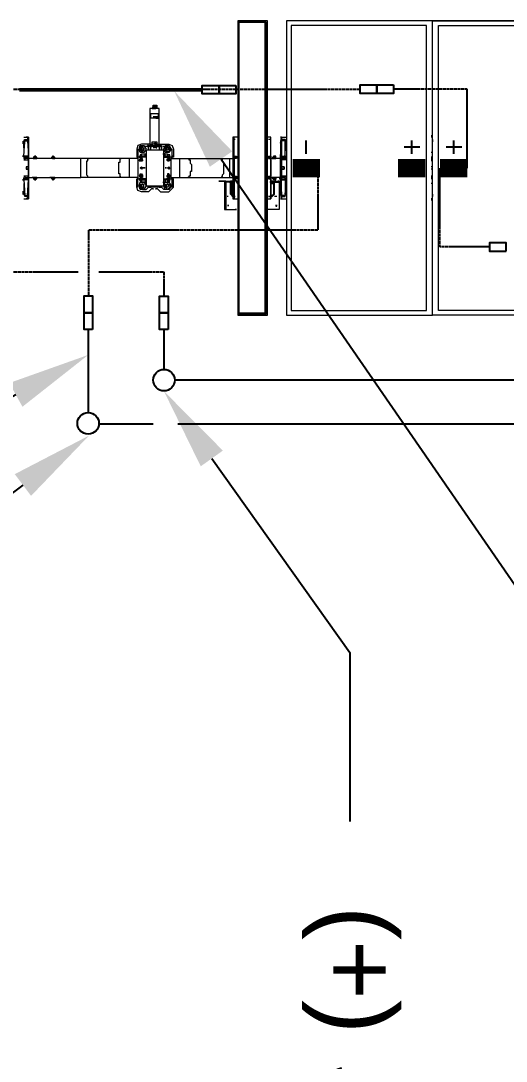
# Model space of a CAD drawing. Header units: feet. Extents: x -13743 to 68376, y -48 to 67763.
# Drawn here: x 2846.5 to 2978.7, y 876.7 to 1160.5 of the extents above; entities that cross this region are included whole.
import ezdxf
from ezdxf import colors
from ezdxf.entities.mleader import LeaderData, LeaderLine
from ezdxf.lldxf.tags import DXFTag
from ezdxf.math import Vec2, Vec3

# ---------------------------------------------------------------- set-up
doc = ezdxf.new("R2010")
doc.units = ezdxf.units.FT
doc.header["$MEASUREMENT"] = 0
doc.linetypes.add('HIDDEN', pattern=[0.375, 0.25, -0.125])
for name, color, linetype in [('E-DC HARNESS-NEG', 170, 'DC HARNESS CABLE'), ('E-DC HARNESS-POS', 10, 'DC HARNESS CABLE'), ('E-HARN-COMP', 8, 'Continuous'), ('E-TRNK-CABL-NEG', 6, 'HIDDEN'), ('E-TRUNK-CABLE-POS', 6, 'HIDDEN'), ('G-ANNO-TEXT', 1, 'Continuous'), ('Polarity-Text', 7, 'Continuous')]:
    doc.layers.add(name, color=color, linetype=linetype)
doc.styles.add('NEI-A', font='arial.ttf')
doc.styles.get("Standard").update_dxf_attribs({"font": 'arial.ttf'})
tags = doc.linetypes.add('DC HARNESS CABLE', pattern='A,0.5,-0.2,["DH",Standard,S=0.1,R=0,X=-0.1,Y=-0.05],-0.2', length=0.9).pattern_tags.tags
tags[6] = DXFTag(74, 10)

# ---------------------------------------------------------------- blocks, each defined once
blk = doc.blocks.new('A$Ccdbb2b2c')
at = {"lineweight": 5}
for points in [[(8.128, 0.4133), (9.5696, 0.4133)], [(9.5979, 0.4116), (9.6363, 0.4116), (9.6363, 0.0017), (9.6363, 0.4116), (9.5996, 0.4116)], [(9.7563, 0.29), (9.7546, 0.29), (9.7563, 0.29), (9.7563, 0.2917), (9.7563, 0.2933), (9.7563, 0.295), (9.7513, 0.295), (9.7513, 0.2933), (9.7513, 0.29)], [(9.7563, 0.2933), (9.7513, 0.2933)], [(9.7513, 0.24), (9.7513, 0.2383), (9.7513, 0.24), (9.7479, 0.24), (9.7479, 0.2383), (9.7479, 0.29), (9.7613, 0.29), (9.7613, 0.2383), (9.7596, 0.2383), (9.7596, 0.24), (9.7579, 0.24), (9.7579, 0.2383), (9.7513, 0.2383), (9.7513, 0.2367), (9.7529, 0.2367), (9.7529, 0.235), (9.7513, 0.235)], [(9.7529, 0.2783), (9.7513, 0.2783), (9.7529, 0.2783), (9.7513, 0.2783), (9.7513, 0.2767), (9.7529, 0.2767), (9.7529, 0.2783), (9.7513, 0.2783), (9.7529, 0.2767), (9.7513, 0.2767), (9.7529, 0.2767), (9.7513, 0.2767), (9.7496, 0.2767), (9.7513, 0.2767), (9.7529, 0.2767), (9.7513, 0.2767), (9.7529, 0.2767), (9.7546, 0.2767), (9.7546, 0.2783), (9.7546, 0.2767), (9.7546, 0.2783), (9.7529, 0.2783), (9.7546, 0.2783), (9.7563, 0.2783), (9.7546, 0.2783), (9.7529, 0.2783), (9.7546, 0.2783)], [(9.7513, 0.2783), (9.7513, 0.2767), (9.7513, 0.2783), (9.7496, 0.2783), (9.7513, 0.2783), (9.7496, 0.2767)], [(9.7513, 0.2917), (9.7529, 0.2917), (9.7529, 0.29), (9.7546, 0.29), (9.7529, 0.29)], [(9.7563, 0.2783), (9.7546, 0.2783), (9.7529, 0.2783), (9.7513, 0.2783), (9.7529, 0.2783), (9.7529, 0.2767), (9.7513, 0.2767), (9.7529, 0.2767)], [(9.7513, 0.2783), (9.7513, 0.2767), (9.7513, 0.2783)], [(9.7529, 0.2917), (9.7546, 0.2917)], [(9.7546, 0.2917), (9.7546, 0.29), (9.7546, 0.2917)], [(9.7579, 0.29), (9.7563, 0.29), (9.7579, 0.29), (9.7563, 0.29), (9.7563, 0.2917), (9.7579, 0.2917)], [(9.3646, 0.2517), (9.3663, 0.2517)], [(9.3646, 0.25), (9.3663, 0.25)], [(9.5779, 0.2233), (9.5779, 0.2217), (9.5779, 0.22), (9.5779, 0.2233), (9.5763, 0.2233), (9.5713, 0.2233), (9.5713, 0.245), (9.5713, 0.2467), (9.5763, 0.2467), (9.5763, 0.25), (9.5696, 0.25)], [(9.5913, 0.1667), (9.5896, 0.1667), (9.5863, 0.17), (9.5863, 0.1867), (9.5796, 0.1867), (9.5796, 0.1483), (9.5946, 0.1483), (9.5963, 0.1483), (9.5963, 0.1633), (9.5913, 0.1633), (9.5913, 0.25), (9.5963, 0.25)], [(9.5913, 0.2217), (9.5913, 0.25), (9.5929, 0.25)], [(9.6379, 0.25), (9.6429, 0.25), (9.6446, 0.25), (9.6446, 0.1633), (9.6429, 0.1633), (9.6379, 0.1633), (9.6379, 0.1483)], [(9.6446, 0.2217), (9.6429, 0.2217), (9.6413, 0.2217), (9.6429, 0.2217), (9.6413, 0.2217), (9.6413, 0.2233), (9.6429, 0.2217), (9.6413, 0.2217), (9.6396, 0.2217), (9.6396, 0.22), (9.6413, 0.22), (9.6429, 0.22), (9.6429, 0.2217), (9.6413, 0.2217), (9.6429, 0.2217), (9.6413, 0.2217), (9.6429, 0.2217), (9.6429, 0.25)], [(9.9313, 0.25), (9.9313, 0.2417), (9.9313, 0.25)], [(9.9379, 0.25), (9.9329, 0.25), (9.9329, 0.2467), (9.9313, 0.2467)], [(9.3646, 0.235), (9.3646, 0.2467), (9.3646, 0.2433)], [(9.5713, 0.2467), (9.5696, 0.245)], [(9.5696, 0.235), (9.5713, 0.24), (9.5713, 0.2417), (9.5713, 0.2433), (9.5713, 0.245), (9.5763, 0.245), (9.5763, 0.2233), (9.5763, 0.2217), (9.5779, 0.2217), (9.5763, 0.2217), (9.5763, 0.22), (9.5779, 0.22), (9.5846, 0.22), (9.5846, 0.2217), (9.5863, 0.2217)], [(9.5696, 0.2433), (9.5713, 0.2433), (9.5696, 0.2283)], [(9.5779, 0.245), (9.5763, 0.245), (9.5763, 0.2467), (9.5779, 0.2467)], [(9.5779, 0.2417), (9.5779, 0.24), (9.5763, 0.24), (9.5763, 0.2417)], [(9.5779, 0.24), (9.5779, 0.2233), (9.5763, 0.24)], [(9.5929, 0.2467), (9.5946, 0.2467)], [(9.6413, 0.2467), (9.6429, 0.2467)], [(9.7513, 0.2383), (9.7479, 0.2383), (9.7479, 0.24), (9.7463, 0.24), (9.7346, 0.24), (9.7296, 0.2383), (9.7279, 0.2333), (9.7279, 0.2233), (9.7296, 0.2233)], [(9.7346, 0.2367), (9.7313, 0.2333)], [(9.7379, 0.2367), (9.7413, 0.2367), (9.7429, 0.2367)], [(9.7463, 0.2367), (9.7446, 0.2367), (9.7446, 0.2317), (9.7446, 0.2367), (9.7446, 0.2383), (9.7446, 0.2367), (9.7479, 0.2367), (9.7479, 0.2317)], [(9.7479, 0.2383), (9.7446, 0.2383), (9.7463, 0.2383)], [(9.7513, 0.2367), (9.7479, 0.2367), (9.7479, 0.2383), (9.7496, 0.2383)], [(9.7563, 0.2367), (9.7546, 0.2367), (9.7563, 0.2367), (9.7579, 0.2367), (9.7579, 0.24)], [(9.7546, 0.2367), (9.7546, 0.235), (9.7563, 0.235)], [(9.7579, 0.2383), (9.7596, 0.2383), (9.7596, 0.24)], [(9.7596, 0.2317), (9.7596, 0.2367), (9.7629, 0.2367), (9.7629, 0.2383), (9.7596, 0.2383), (9.7596, 0.2367), (9.7579, 0.2367)], [(9.7613, 0.24), (9.7629, 0.24), (9.7729, 0.24), (9.7779, 0.2383), (9.7796, 0.2333), (9.7796, 0.2233), (9.7796, 0.2217), (9.7779, 0.2217)], [(9.7629, 0.2383), (9.7646, 0.2383), (9.7646, 0.2367), (9.7629, 0.2367), (9.7629, 0.2317), (9.7629, 0.2367)], [(9.7646, 0.2367), (9.7663, 0.2367), (9.7696, 0.2367)], [(9.7763, 0.2333), (9.7729, 0.2367)], [(9.9313, 0.22), (9.9313, 0.2217), (9.9313, 0.2233), (9.9313, 0.2217), (9.9313, 0.2233), (9.9379, 0.2233), (9.9363, 0.245), (9.9363, 0.2467), (9.9329, 0.2467), (9.9329, 0.245), (9.9313, 0.245)], [(9.9363, 0.2433), (9.9363, 0.245), (9.9329, 0.245), (9.9313, 0.2233), (9.9379, 0.2233), (9.9396, 0.2233), (9.9379, 0.2233), (9.9379, 0.22), (9.9363, 0.22), (9.9363, 0.2217)], [(9.9329, 0.24), (9.9313, 0.24), (9.9313, 0.2417), (9.9329, 0.2417)], [(9.9313, 0.2417), (9.9313, 0.24)], [(9.9313, 0.2233), (9.9313, 0.24), (9.9313, 0.2233)], [(9.9379, 0.245), (9.9363, 0.2467)], [(9.9363, 0.24), (9.9363, 0.2417)], [(9.9379, 0.2417), (9.9396, 0.2417), (9.9379, 0.2417), (9.9379, 0.2433), (9.9396, 0.2433)], [(9.9379, 0.2433), (9.9379, 0.2283)], [(9.9379, 0.235), (9.9379, 0.24)], [(9.3646, 0.2283), (9.3663, 0.2283)], [(9.3646, 0.2217), (9.3663, 0.2217)], [(9.3646, 0.22), (9.3663, 0.22)], [(9.5763, 0.2233), (9.5713, 0.2233), (9.5729, 0.2233), (9.5713, 0.2233), (9.5696, 0.2233)], [(9.5713, 0.2217), (9.5713, 0.22), (9.5696, 0.22), (9.5713, 0.2233)], [(9.5696, 0.2183), (9.5713, 0.2183), (9.5713, 0.22), (9.5763, 0.22), (9.5779, 0.22)], [(9.5729, 0.2217), (9.5713, 0.2217), (9.5763, 0.2217), (9.5763, 0.22)], [(9.5779, 0.22), (9.5779, 0.1933), (9.5779, 0.22)], [(9.5846, 0.2217), (9.5879, 0.2217)], [(9.5846, 0.22), (9.5879, 0.22), (9.5846, 0.22)], [(9.5879, 0.22), (9.5846, 0.22)], [(9.5896, 0.2217), (9.5879, 0.2217), (9.5879, 0.22), (9.5913, 0.22), (9.5913, 0.2217), (9.5929, 0.2217), (9.5946, 0.2217), (9.5929, 0.2217), (9.5946, 0.2217), (9.5929, 0.2217), (9.5946, 0.2217), (9.5946, 0.22), (9.5929, 0.22), (9.5913, 0.22), (9.5913, 0.1933), (9.5913, 0.1917), (9.5929, 0.1917)], [(9.6429, 0.22), (9.6429, 0.1933)], [(9.7313, 0.22), (9.7079, 0.22), (9.6613, 0.22), (9.6496, 0.22), (9.6446, 0.22)], [(9.6496, 0.22), (9.6496, 0.1933)], [(9.6613, 0.22), (9.6596, 0.22), (9.6596, 0.2167), (9.6579, 0.215), (9.6579, 0.2133), (9.6579, 0.2117), (9.6579, 0.21), (9.6579, 0.2083), (9.6579, 0.2067), (9.6579, 0.205), (9.6579, 0.2033), (9.6579, 0.2017), (9.6579, 0.2), (9.6579, 0.1983), (9.6596, 0.1967), (9.6596, 0.195), (9.6613, 0.1933)], [(9.7079, 0.22), (9.7063, 0.22), (9.7063, 0.2183), (9.7046, 0.2183), (9.7046, 0.2167), (9.7046, 0.215), (9.7046, 0.2133), (9.7029, 0.2117), (9.7029, 0.21), (9.7029, 0.2083), (9.7029, 0.2067), (9.7029, 0.205), (9.7029, 0.2033), (9.7029, 0.2017), (9.7046, 0.2017), (9.7046, 0.2), (9.7046, 0.1983), (9.7046, 0.1967), (9.7046, 0.195), (9.7063, 0.195), (9.7063, 0.1933), (9.7079, 0.1933)], [(9.7196, 0.22), (9.7196, 0.1933)], [(9.7279, 0.2233), (9.7279, 0.2217), (9.7296, 0.2217)], [(9.7296, 0.22), (9.7296, 0.2333)], [(9.7346, 0.19), (9.7329, 0.19), (9.7329, 0.1917), (9.7313, 0.1917), (9.7313, 0.2217), (9.7329, 0.2217), (9.7329, 0.2233), (9.7346, 0.2233)], [(9.7363, 0.2233), (9.7329, 0.2233)], [(9.7329, 0.22), (9.7329, 0.2183), (9.7346, 0.2183), (9.7329, 0.2183), (9.7329, 0.2167), (9.7346, 0.2167), (9.7363, 0.2167), (9.7363, 0.2183), (9.7363, 0.2167), (9.7346, 0.2167)], [(9.7363, 0.22), (9.7363, 0.2183), (9.7379, 0.2183), (9.7363, 0.2183), (9.7346, 0.2183), (9.7363, 0.2183), (9.7346, 0.2183), (9.7363, 0.2183), (9.7346, 0.2183)], [(9.7396, 0.2267), (9.7363, 0.2267), (9.7363, 0.2233), (9.7396, 0.2233)], [(9.7413, 0.2217), (9.7363, 0.2217), (9.7363, 0.2233), (9.7379, 0.2233)], [(9.7429, 0.2267), (9.7413, 0.2267), (9.7413, 0.2233), (9.7396, 0.2233), (9.7396, 0.2267), (9.7413, 0.2267)], [(9.7679, 0.2233), (9.7729, 0.2233), (9.7729, 0.2267), (9.7679, 0.2267), (9.7663, 0.2267)], [(9.7663, 0.2217), (9.7713, 0.2217), (9.7713, 0.2233), (9.7729, 0.2233), (9.7729, 0.225), (9.7746, 0.225), (9.7746, 0.2233), (9.7713, 0.2233), (9.7746, 0.2233)], [(9.7713, 0.2217), (9.7746, 0.2217)], [(9.7763, 0.2217), (9.7713, 0.2217)], [(9.7763, 0.2167), (9.7746, 0.2167), (9.7763, 0.2167), (9.7763, 0.2183), (9.7746, 0.2183), (9.7729, 0.2183), (9.7713, 0.2183), (9.7729, 0.2183), (9.7729, 0.22)], [(9.7746, 0.22), (9.7746, 0.2183), (9.7763, 0.2183), (9.7746, 0.2183), (9.7763, 0.2183), (9.7746, 0.2183), (9.7729, 0.2183), (9.7713, 0.2183), (9.7713, 0.22), (9.7746, 0.22), (9.7746, 0.2183), (9.7713, 0.2183), (9.7713, 0.2167), (9.7729, 0.2167), (9.7746, 0.2167), (9.7713, 0.2167), (9.7713, 0.2183)], [(9.7763, 0.2233), (9.7746, 0.2233), (9.7746, 0.2217), (9.7779, 0.2217), (9.7779, 0.1917)], [(9.7779, 0.2333), (9.7779, 0.22), (9.7896, 0.22), (9.8013, 0.22), (9.8463, 0.22), (9.8579, 0.22)], [(9.7796, 0.2233), (9.7779, 0.2233)], [(9.7896, 0.1933), (9.7896, 0.22)], [(9.8013, 0.1933), (9.8029, 0.195), (9.8029, 0.1983), (9.8046, 0.1983), (9.8046, 0.2), (9.8046, 0.2017), (9.8046, 0.2033), (9.8046, 0.205), (9.8046, 0.2067), (9.8046, 0.2083), (9.8046, 0.21), (9.8046, 0.2117), (9.8046, 0.2133), (9.8046, 0.215), (9.8029, 0.215), (9.8029, 0.2167), (9.8029, 0.2183), (9.8029, 0.22), (9.8013, 0.22)], [(9.8463, 0.1933), (9.8479, 0.1933), (9.8479, 0.195), (9.8496, 0.1967), (9.8496, 0.1983), (9.8496, 0.2), (9.8496, 0.2017), (9.8496, 0.2033), (9.8496, 0.205), (9.8496, 0.2067), (9.8496, 0.2083), (9.8496, 0.21), (9.8496, 0.2117), (9.8496, 0.2133), (9.8496, 0.215), (9.8496, 0.2167), (9.8479, 0.2167), (9.8479, 0.2183), (9.8479, 0.22), (9.8463, 0.22)], [(9.8979, 0.1917), (9.8979, 0.19), (9.8963, 0.19), (9.8963, 0.1917), (9.8946, 0.1917), (9.8979, 0.1917), (9.8946, 0.1917), (9.8946, 0.1933), (9.8579, 0.1933), (9.8579, 0.22), (9.8946, 0.22), (9.8946, 0.2217), (9.8963, 0.2217), (9.8963, 0.2233), (9.8979, 0.2233), (9.8979, 0.2217), (9.8946, 0.2217), (9.8979, 0.2217)], [(9.8979, 0.22), (9.8946, 0.22), (9.8996, 0.22), (9.9196, 0.22), (9.9196, 0.2217), (9.9213, 0.2217), (9.9213, 0.2233), (9.9229, 0.2233), (9.9229, 0.2217), (9.9196, 0.2217), (9.9229, 0.2217)], [(9.8946, 0.22), (9.8996, 0.22)], [(9.8996, 0.2217), (9.8979, 0.2217), (9.8979, 0.22), (9.8996, 0.22), (9.9013, 0.22)], [(9.9196, 0.22), (9.9246, 0.22), (9.9196, 0.22), (9.9229, 0.22), (9.9246, 0.22), (9.9263, 0.22)], [(9.9229, 0.22), (9.9229, 0.2217), (9.9246, 0.2217)], [(9.9246, 0.22), (9.9363, 0.22), (9.9363, 0.2183), (9.9313, 0.2183), (9.9313, 0.22), (9.9313, 0.2183), (9.9329, 0.2183), (9.9313, 0.2183), (9.9313, 0.195), (9.9363, 0.195), (9.9379, 0.195), (9.9363, 0.195), (9.9379, 0.195)], [(9.9313, 0.2217), (9.9313, 0.22), (9.9313, 0.2217)], [(9.9379, 0.2217), (9.9363, 0.2217), (9.9329, 0.2217), (9.9313, 0.2217), (9.9313, 0.22), (9.9329, 0.22)], [(9.9313, 0.1933), (9.9313, 0.22), (9.9313, 0.1933)], [(9.3646, 0.2183), (9.3663, 0.2183)], [(9.3646, 0.2167), (9.3663, 0.2167)], [(9.3646, 0.2083), (9.3663, 0.2083)], [(9.3646, 0.205), (9.3663, 0.205)], [(9.5713, 0.2183), (9.5763, 0.2183), (9.5763, 0.195), (9.5763, 0.1917), (9.5779, 0.1917), (9.5796, 0.1917)], [(9.7346, 0.2167), (9.7346, 0.2167)], [(9.7346, 0.2067), (9.7363, 0.2067)], [(9.7379, 0.2067), (9.7396, 0.2067), (9.7379, 0.2067)], [(9.7679, 0.2067), (9.7713, 0.2067), (9.7679, 0.2067)], [(9.7729, 0.2167), (9.7729, 0.2167)], [(9.7729, 0.2067), (9.7746, 0.2067)], [(9.9379, 0.2183), (9.9363, 0.2183)], [(9.3646, 0.195), (9.3663, 0.195)], [(9.3646, 0.1933), (9.3663, 0.1933)], [(9.3646, 0.1917), (9.3663, 0.1917)], [(9.5763, 0.195), (9.5763, 0.1917), (9.5713, 0.1917), (9.5713, 0.195), (9.5696, 0.195), (9.5713, 0.195)], [(9.5696, 0.19), (9.5713, 0.19), (9.5696, 0.1933)], [(9.5763, 0.1667), (9.5713, 0.1667), (9.5713, 0.1683), (9.5763, 0.1683), (9.5763, 0.19), (9.5713, 0.19), (9.5713, 0.1683), (9.5696, 0.17), (9.5713, 0.17), (9.5696, 0.185)], [(9.5729, 0.195), (9.5713, 0.195), (9.5763, 0.195), (9.5779, 0.195), (9.5763, 0.195), (9.5779, 0.195)], [(9.5713, 0.1933), (9.5763, 0.1933), (9.5779, 0.1933), (9.5846, 0.1933), (9.5846, 0.1917), (9.5863, 0.1917)], [(9.5763, 0.19), (9.5713, 0.19), (9.5729, 0.19), (9.5713, 0.19)], [(9.5779, 0.19), (9.5763, 0.19), (9.5763, 0.1917), (9.5779, 0.1917)], [(9.5763, 0.1917), (9.5763, 0.1917)], [(9.5763, 0.1733), (9.5779, 0.19), (9.5779, 0.1733)], [(9.5879, 0.1933), (9.5846, 0.1933), (9.5879, 0.1933)], [(9.5879, 0.1933), (9.5846, 0.1933)], [(9.5879, 0.1917), (9.5846, 0.1917)], [(9.5946, 0.1917), (9.5946, 0.1933), (9.5929, 0.1933), (9.5946, 0.1933), (9.5929, 0.1933), (9.5946, 0.1933), (9.5929, 0.1933), (9.5946, 0.1933), (9.5929, 0.1933), (9.5913, 0.1933), (9.5879, 0.1933), (9.5879, 0.1917), (9.5896, 0.1917)], [(9.5913, 0.1917), (9.5913, 0.1633), (9.5929, 0.1633)], [(9.5929, 0.1917), (9.5946, 0.1917), (9.5929, 0.1917)], [(9.6396, 0.1933), (9.6413, 0.1933)], [(9.6396, 0.1933), (9.6396, 0.1917)], [(9.6413, 0.1917), (9.6396, 0.1917)], [(9.6413, 0.1933), (9.6429, 0.1933)], [(9.6413, 0.1933), (9.6429, 0.1933)], [(9.6413, 0.1933), (9.6429, 0.1933), (9.6413, 0.1933)], [(9.6413, 0.1933), (9.6429, 0.1933)], [(9.6429, 0.1917), (9.6413, 0.1917)], [(9.6429, 0.1917), (9.6429, 0.1933)], [(9.6429, 0.1917), (9.6429, 0.1633)], [(9.7313, 0.1933), (9.7196, 0.1933), (9.7079, 0.1933), (9.6613, 0.1933), (9.6496, 0.1933), (9.6446, 0.1933)], [(9.7513, 0.1783), (9.7463, 0.1733), (9.7346, 0.1733), (9.7279, 0.18), (9.7279, 0.19), (9.7279, 0.1917), (9.7296, 0.1917)], [(9.7279, 0.19), (9.7296, 0.19)], [(9.7296, 0.18), (9.7296, 0.1933)], [(9.7329, 0.195), (9.7329, 0.1967), (9.7346, 0.1983), (9.7363, 0.1983), (9.7363, 0.195), (9.7363, 0.1933), (9.7346, 0.1933), (9.7363, 0.1933), (9.7363, 0.195), (9.7379, 0.195)], [(9.7363, 0.195), (9.7363, 0.1967), (9.7329, 0.1967), (9.7329, 0.195)], [(9.7363, 0.1967), (9.7329, 0.1967)], [(9.7363, 0.195), (9.7346, 0.1967), (9.7346, 0.195), (9.7329, 0.195)], [(9.7363, 0.195), (9.7329, 0.195)], [(9.7329, 0.195), (9.7329, 0.1933), (9.7346, 0.1933)], [(9.7363, 0.1917), (9.7329, 0.1917), (9.7363, 0.1917)], [(9.7363, 0.19), (9.7329, 0.19)], [(9.7413, 0.1917), (9.7363, 0.1917), (9.7363, 0.19), (9.7379, 0.19)], [(9.7396, 0.1867), (9.7363, 0.1867), (9.7363, 0.19), (9.7396, 0.19)], [(9.7429, 0.1867), (9.7413, 0.1867), (9.7413, 0.19), (9.7396, 0.19), (9.7396, 0.1867), (9.7413, 0.1867)], [(9.7579, 0.1783), (9.7629, 0.1733), (9.7729, 0.1733), (9.7779, 0.175), (9.7796, 0.18), (9.7796, 0.19), (9.7779, 0.19)], [(9.7663, 0.1917), (9.7713, 0.1917), (9.7713, 0.19), (9.7729, 0.19), (9.7729, 0.1883), (9.7746, 0.1883), (9.7746, 0.19), (9.7713, 0.19), (9.7746, 0.19)], [(9.7663, 0.1867), (9.7679, 0.1867), (9.7729, 0.1867), (9.7729, 0.19), (9.7679, 0.19)], [(9.7746, 0.1967), (9.7746, 0.1983), (9.7729, 0.1983), (9.7713, 0.1967)], [(9.7746, 0.195), (9.7763, 0.1967), (9.7746, 0.1967), (9.7746, 0.1983), (9.7729, 0.1983), (9.7713, 0.1967), (9.7713, 0.195)], [(9.7713, 0.195), (9.7713, 0.1933), (9.7746, 0.1933)], [(9.7746, 0.1917), (9.7713, 0.1917), (9.7746, 0.1917)], [(9.7729, 0.1917), (9.7713, 0.1917)], [(9.7763, 0.1917), (9.7713, 0.1917)], [(9.7746, 0.1917), (9.7729, 0.1917)], [(9.7796, 0.19), (9.7796, 0.1917), (9.7779, 0.1917), (9.7746, 0.1917), (9.7746, 0.19), (9.7763, 0.19)], [(9.7779, 0.18), (9.7779, 0.1933), (9.8013, 0.1933), (9.8463, 0.1933), (9.8579, 0.1933)], [(9.9229, 0.1917), (9.9196, 0.1917), (9.9229, 0.1917), (9.9229, 0.19), (9.9213, 0.19), (9.9213, 0.1917), (9.9196, 0.1917), (9.9196, 0.1933), (9.8996, 0.1933), (9.8946, 0.1933), (9.8979, 0.1933), (9.8996, 0.1933), (9.9013, 0.1933)], [(9.8996, 0.1933), (9.8946, 0.1933)], [(9.8979, 0.1933), (9.8979, 0.1917), (9.8996, 0.1917)], [(9.9363, 0.1933), (9.9246, 0.1933), (9.9196, 0.1933), (9.9229, 0.1933)], [(9.9246, 0.1933), (9.9196, 0.1933)], [(9.9246, 0.1917), (9.9229, 0.1917), (9.9229, 0.1933), (9.9246, 0.1933), (9.9263, 0.1933)], [(9.9363, 0.195), (9.9363, 0.1917), (9.9329, 0.1917), (9.9313, 0.1917), (9.9313, 0.195), (9.9329, 0.195), (9.9313, 0.195), (9.9313, 0.1917), (9.9313, 0.19), (9.9313, 0.1917), (9.9313, 0.1933), (9.9313, 0.19), (9.9379, 0.19), (9.9396, 0.19), (9.9379, 0.19), (9.9379, 0.1933)], [(9.9313, 0.1933), (9.9329, 0.1933)], [(9.9313, 0.19), (9.9313, 0.1733), (9.9313, 0.19)], [(9.9379, 0.1633), (9.9329, 0.1633), (9.9329, 0.1667), (9.9363, 0.1667), (9.9363, 0.1683), (9.9329, 0.1683), (9.9313, 0.19), (9.9379, 0.19), (9.9363, 0.1683), (9.9379, 0.17), (9.9379, 0.1717), (9.9396, 0.1717)], [(9.3646, 0.185), (9.3663, 0.185)], [(9.3646, 0.17), (9.3646, 0.1667), (9.3646, 0.1783)], [(9.5696, 0.1783), (9.5713, 0.1733)], [(9.5863, 0.185), (9.5879, 0.185), (9.5879, 0.1867), (9.5863, 0.1867), (9.5863, 0.1883), (9.5796, 0.1883), (9.5796, 0.1867), (9.5813, 0.1867), (9.5796, 0.1867), (9.5796, 0.1483)], [(9.5796, 0.1883), (9.5813, 0.1883)], [(9.5913, 0.185), (9.5879, 0.185), (9.5879, 0.17), (9.5863, 0.17), (9.5863, 0.185), (9.5879, 0.1867), (9.5896, 0.1867), (9.5879, 0.1867), (9.5896, 0.1867), (9.5879, 0.1867), (9.5879, 0.1883), (9.5913, 0.1883), (9.5896, 0.1883), (9.5913, 0.1883), (9.5896, 0.1883), (9.5879, 0.1883), (9.5896, 0.1883), (9.5879, 0.1883), (9.5896, 0.1883), (9.5879, 0.1883)], [(9.5863, 0.1867), (9.5879, 0.1867)], [(9.5879, 0.1867), (9.5879, 0.1867)], [(9.5879, 0.1867), (9.5896, 0.1867)], [(9.5913, 0.1867), (9.5879, 0.1867), (9.5896, 0.1867)], [(9.5896, 0.1867), (9.5913, 0.1867)], [(9.5896, 0.1867), (9.5896, 0.1867)], [(9.5896, 0.1867), (9.5913, 0.1867)], [(9.5896, 0.1867), (9.5913, 0.1867), (9.5929, 0.1867)], [(9.5896, 0.1867), (9.5913, 0.1867)], [(9.5896, 0.1867), (9.5913, 0.1867)], [(9.5913, 0.1867), (9.5929, 0.1867)], [(9.5913, 0.1867), (9.5929, 0.1867)], [(9.6563, 0.1867), (9.6546, 0.1867), (9.6546, 0.1883), (9.6479, 0.1883), (9.6479, 0.1867), (9.6546, 0.1867), (9.6546, 0.1483), (9.6396, 0.1483), (9.6413, 0.1483)], [(9.6479, 0.185), (9.6463, 0.185), (9.6463, 0.1867), (9.6479, 0.1867), (9.6463, 0.1867), (9.6446, 0.1867), (9.6463, 0.1867), (9.6446, 0.1867), (9.6463, 0.1867), (9.6446, 0.1867), (9.6463, 0.1867), (9.6479, 0.1867), (9.6496, 0.1867), (9.6479, 0.1867), (9.6463, 0.1867), (9.6446, 0.1867), (9.6463, 0.1867), (9.6446, 0.1867), (9.6463, 0.1867), (9.6446, 0.1867), (9.6463, 0.1867), (9.6479, 0.1867), (9.6463, 0.1867), (9.6479, 0.1867), (9.6463, 0.1867), (9.6479, 0.1867), (9.6463, 0.1867), (9.6463, 0.1883), (9.6446, 0.1883), (9.6463, 0.1883), (9.6446, 0.1883), (9.6463, 0.1883), (9.6479, 0.1883), (9.6463, 0.1883), (9.6479, 0.1883), (9.6463, 0.1883), (9.6479, 0.1883)], [(9.6446, 0.1883), (9.6463, 0.1883), (9.6446, 0.1883)], [(9.6446, 0.1867), (9.6446, 0.1867)], [(9.6446, 0.1683), (9.6463, 0.1683), (9.6446, 0.1683), (9.6463, 0.17), (9.6463, 0.185), (9.6446, 0.185)], [(9.6463, 0.1867), (9.6463, 0.1867)], [(9.6479, 0.1867), (9.6479, 0.17), (9.6479, 0.1867)], [(9.6546, 0.1883), (9.6563, 0.1883)], [(9.6563, 0.1883), (9.6546, 0.1883), (9.6563, 0.1883)], [(9.6546, 0.1867), (9.6563, 0.1867), (9.6563, 0.1483), (9.6546, 0.1483)], [(9.6563, 0.1883), (9.6629, 0.1883), (9.6563, 0.1883)], [(9.6629, 0.1883), (9.6646, 0.1883)], [(9.6646, 0.1883), (9.6629, 0.1883), (9.6646, 0.1883)], [(9.7313, 0.18), (9.7346, 0.1767), (9.7363, 0.1767)], [(9.7379, 0.1767), (9.7413, 0.1767), (9.7446, 0.18), (9.7463, 0.18)], [(9.7479, 0.18), (9.7446, 0.18), (9.7446, 0.1817), (9.7446, 0.18)], [(9.7479, 0.1817), (9.7479, 0.18), (9.7596, 0.18), (9.7596, 0.1817)], [(9.7529, 0.1783), (9.7529, 0.1767)], [(9.7563, 0.1767), (9.7563, 0.1783)], [(9.7629, 0.18), (9.7629, 0.1817), (9.7629, 0.18), (9.7596, 0.18)], [(9.7713, 0.1767), (9.7663, 0.1767), (9.7629, 0.18), (9.7646, 0.18)], [(9.7763, 0.18), (9.7729, 0.1767), (9.7746, 0.1767)], [(9.9379, 0.185), (9.9379, 0.17), (9.9396, 0.17)], [(9.9379, 0.1783), (9.9379, 0.1733), (9.9396, 0.1733)], [(9.3646, 0.1667), (9.3646, 0.1667)], [(9.3646, 0.1633), (9.3663, 0.1633)], [(9.3646, 0.1617), (9.3663, 0.1617)], [(9.5696, 0.1733), (9.5713, 0.1733), (9.5713, 0.1717), (9.5713, 0.17), (9.5713, 0.1717), (9.5696, 0.1717)], [(9.5779, 0.1683), (9.5763, 0.1683), (9.5763, 0.1667), (9.5763, 0.1633), (9.5696, 0.1633)], [(9.5779, 0.1717), (9.5763, 0.1717), (9.5763, 0.1633), (9.5779, 0.1717), (9.5779, 0.1733), (9.5763, 0.1733), (9.5763, 0.1717)], [(9.5829, 0.1667), (9.5846, 0.1667), (9.5863, 0.1667)], [(9.5896, 0.1683), (9.5913, 0.1683), (9.5896, 0.1683), (9.5879, 0.17), (9.5896, 0.1683), (9.5896, 0.1667)], [(9.5896, 0.1683), (9.5896, 0.1683)], [(9.6446, 0.1683), (9.6446, 0.1683)], [(9.6446, 0.1667), (9.6463, 0.1667)], [(9.6513, 0.1667), (9.6529, 0.1667)], [(9.9313, 0.1633), (9.9313, 0.1717), (9.9313, 0.1633)], [(9.9313, 0.1683), (9.9329, 0.1683), (9.9329, 0.1667), (9.9313, 0.1667)], [(9.9363, 0.17), (9.9363, 0.1717), (9.9363, 0.1733)], [(9.5846, 0.155), (9.5846, 0.1533), (9.5829, 0.1533), (9.5829, 0.155)], [(9.6513, 0.155), (9.6513, 0.1533), (9.6513, 0.155)], [(9.5979, 0.0017), (9.6363, 0.0017)], [(9.6363, 0.0033), (9.5996, 0.0033)]]:
    blk.add_lwpolyline(points, dxfattribs=at)
for points in [[(9.3646, 0.4133), (9.1596, 0.4133), (9.1596, 0), (9.3646, 0)], [(9.3646, 0), (9.3646, 0.4133), (9.5696, 0.4133), (9.5696, 0)], [(9.6379, 0.4133), (9.6379, 0), (9.5963, 0), (9.5963, 0.4133)], [(9.5979, 0.4116), (9.5979, 0.0017), (9.5996, 0.0033), (9.5996, 0.4116)], [(9.1663, 0.0067), (9.3563, 0.0067), (9.3563, 0.4067), (9.1663, 0.4067)], [(9.373, 0.0067), (9.373, 0.4067), (9.5629, 0.4067), (9.5629, 0.0067)], [(9.7596, 0.2833), (9.7496, 0.2833), (9.7496, 0.2767), (9.7596, 0.2767)], [(9.7496, 0.2783), (9.7496, 0.2767), (9.7513, 0.2783), (9.7513, 0.2767), (9.7513, 0.2783)], [(9.7513, 0.2767), (9.7513, 0.2783)], [(9.7546, 0.2917), (9.7529, 0.2917), (9.7529, 0.29), (9.7546, 0.29), (9.7529, 0.29), (9.7529, 0.2917)], [(9.7546, 0.2917), (9.7529, 0.2917), (9.7529, 0.29), (9.7546, 0.29), (9.7529, 0.29), (9.7546, 0.29), (9.7563, 0.29), (9.7563, 0.2917)], [(9.7563, 0.2917), (9.7529, 0.2917), (9.7546, 0.2917)], [(9.5763, 0.2417), (9.5779, 0.2417), (9.5763, 0.25)], [(9.5779, 0.25), (9.5763, 0.25)], [(9.5779, 0.25), (9.5763, 0.25)], [(9.9329, 0.25), (9.9313, 0.25), (9.9329, 0.25), (9.9346, 0.25)], [(9.5713, 0.2417), (9.5696, 0.2417)], [(9.7396, 0.2383), (9.7346, 0.2383), (9.7313, 0.2333), (9.7346, 0.2283), (9.7396, 0.2283), (9.7413, 0.2333)], [(9.7379, 0.235), (9.7396, 0.235), (9.7396, 0.2333), (9.7396, 0.2317), (9.7379, 0.23), (9.7346, 0.23), (9.7329, 0.2317), (9.7329, 0.2333), (9.7329, 0.235), (9.7346, 0.235), (9.7363, 0.2367), (9.7379, 0.235), (9.7363, 0.235), (9.7346, 0.2333), (9.7363, 0.2317), (9.7379, 0.2317), (9.7379, 0.2333)], [(9.7579, 0.24), (9.7579, 0.2433), (9.7513, 0.2433), (9.7513, 0.24)], [(9.7529, 0.24), (9.7529, 0.2417), (9.7546, 0.2417), (9.7546, 0.24)], [(9.7546, 0.2417), (9.7529, 0.2417), (9.7546, 0.24)], [(9.7746, 0.2383), (9.7696, 0.2383), (9.7663, 0.2333), (9.7696, 0.2283), (9.7746, 0.2283), (9.7763, 0.2333)], [(9.7729, 0.23), (9.7746, 0.2317), (9.7746, 0.2333), (9.7746, 0.235), (9.7729, 0.235), (9.7713, 0.2367), (9.7713, 0.235), (9.7696, 0.235), (9.7696, 0.2333), (9.7696, 0.2317), (9.7713, 0.23)], [(9.7713, 0.2317), (9.7729, 0.2317), (9.7729, 0.2333), (9.7729, 0.235), (9.7713, 0.235), (9.7696, 0.2333)], [(9.5763, 0.2183), (9.5763, 0.22)], [(9.5879, 0.2233), (9.5879, 0.2217), (9.5846, 0.2217), (9.5846, 0.2233)], [(9.5863, 0.22), (9.5846, 0.22)], [(9.5896, 0.22), (9.5879, 0.22)], [(9.5913, 0.22), (9.5929, 0.22), (9.5946, 0.22), (9.5946, 0.2217), (9.5946, 0.2233), (9.5929, 0.2233), (9.5913, 0.2233), (9.5913, 0.2217)], [(9.5929, 0.2233), (9.5913, 0.2217), (9.5929, 0.22), (9.5946, 0.2217)], [(9.5946, 0.2233), (9.5929, 0.2217), (9.5946, 0.2217)], [(9.5946, 0.2217), (9.5929, 0.2217)], [(9.6413, 0.2233), (9.6396, 0.2217), (9.6413, 0.22), (9.6429, 0.2217)], [(9.6396, 0.22), (9.6413, 0.22), (9.6429, 0.22), (9.6429, 0.2217), (9.6429, 0.2233), (9.6413, 0.2233), (9.6396, 0.2233), (9.6396, 0.2217)], [(9.7329, 0.225), (9.7363, 0.225), (9.7363, 0.2233), (9.7329, 0.2233)], [(9.7346, 0.2217), (9.7329, 0.2217)], [(9.7329, 0.2217), (9.7363, 0.2217)], [(9.7329, 0.2217), (9.7363, 0.2217)], [(9.7346, 0.2183), (9.7363, 0.2183), (9.7363, 0.22), (9.7329, 0.22), (9.7329, 0.2183)], [(9.7363, 0.2183), (9.7363, 0.22), (9.7329, 0.22), (9.7329, 0.2183), (9.7346, 0.2183)], [(9.7379, 0.2217), (9.7363, 0.2217)], [(9.7413, 0.1817), (9.7413, 0.2317), (9.7663, 0.2317), (9.7663, 0.1817)], [(9.7663, 0.2233), (9.7679, 0.2233), (9.7679, 0.2267), (9.7663, 0.2267)], [(9.7729, 0.2217), (9.7713, 0.2217)], [(9.7713, 0.2217), (9.7746, 0.2217)], [(9.7746, 0.22), (9.7729, 0.22), (9.7729, 0.2183), (9.7746, 0.2183)], [(9.7763, 0.2217), (9.7746, 0.2217)], [(9.8963, 0.22), (9.8946, 0.22)], [(9.9213, 0.22), (9.9196, 0.22)], [(9.5746, 0.2083), (9.5763, 0.2067), (9.5763, 0.205), (9.5729, 0.205), (9.5729, 0.2067), (9.5729, 0.2083)], [(9.5746, 0.205), (9.5763, 0.2067), (9.5763, 0.2083), (9.5729, 0.2083), (9.5729, 0.2067), (9.5729, 0.205)], [(9.7346, 0.2083), (9.7329, 0.2067), (9.7346, 0.205), (9.7363, 0.2067)], [(9.7346, 0.2083), (9.7329, 0.2067), (9.7346, 0.205), (9.7363, 0.2067)], [(9.7346, 0.2083), (9.7329, 0.2067), (9.7346, 0.205), (9.7363, 0.2067)], [(9.7346, 0.2083), (9.7329, 0.2067), (9.7346, 0.205), (9.7363, 0.2067)], [(9.7729, 0.2083), (9.7713, 0.2067), (9.7729, 0.205), (9.7746, 0.2067)], [(9.7729, 0.2083), (9.7713, 0.2067), (9.7729, 0.205), (9.7746, 0.2067)], [(9.7729, 0.2083), (9.7713, 0.2067), (9.7729, 0.205), (9.7746, 0.2067)], [(9.7729, 0.2083), (9.7713, 0.2067), (9.7729, 0.205), (9.7746, 0.2067)], [(9.9346, 0.205), (9.9329, 0.205), (9.9313, 0.2067), (9.9329, 0.2083), (9.9346, 0.2083), (9.9346, 0.2067)], [(9.5779, 0.19), (9.5779, 0.1917), (9.5779, 0.1933)], [(9.5863, 0.1933), (9.5846, 0.1933)], [(9.5846, 0.19), (9.5846, 0.1917), (9.5879, 0.1917), (9.5879, 0.19)], [(9.5896, 0.1933), (9.5879, 0.1933)], [(9.5929, 0.195), (9.5913, 0.1933), (9.5929, 0.1917), (9.5946, 0.1933)], [(9.5913, 0.1917), (9.5929, 0.1917), (9.5946, 0.1917), (9.5946, 0.1933), (9.5946, 0.195), (9.5929, 0.195), (9.5913, 0.195), (9.5913, 0.1933)], [(9.5946, 0.1933), (9.5929, 0.195), (9.5929, 0.1933)], [(9.6413, 0.195), (9.6396, 0.1933), (9.6413, 0.1917), (9.6429, 0.1933)], [(9.6396, 0.1917), (9.6413, 0.1917), (9.6429, 0.1917), (9.6429, 0.1933), (9.6429, 0.195), (9.6413, 0.195), (9.6396, 0.195), (9.6396, 0.1933)], [(9.6429, 0.1933), (9.6413, 0.1933)], [(9.6429, 0.1933), (9.6413, 0.1933)], [(9.7346, 0.195), (9.7329, 0.195)], [(9.7329, 0.195), (9.7346, 0.195), (9.7363, 0.195)], [(9.7363, 0.1933), (9.7363, 0.195), (9.7329, 0.195), (9.7329, 0.1933), (9.7346, 0.1933)], [(9.7346, 0.1917), (9.7329, 0.1917)], [(9.7329, 0.1917), (9.7363, 0.1917), (9.7346, 0.1917)], [(9.7329, 0.1883), (9.7329, 0.19), (9.7363, 0.19), (9.7363, 0.1883)], [(9.7379, 0.195), (9.7363, 0.195)], [(9.7379, 0.1917), (9.7363, 0.1917)], [(9.7663, 0.19), (9.7679, 0.19), (9.7679, 0.1867), (9.7663, 0.1867)], [(9.7746, 0.195), (9.7746, 0.1967), (9.7729, 0.1967), (9.7729, 0.195), (9.7713, 0.195), (9.7713, 0.1967), (9.7746, 0.1967), (9.7746, 0.195), (9.7763, 0.195), (9.7746, 0.195), (9.7763, 0.195), (9.7746, 0.195), (9.7713, 0.195), (9.7713, 0.1933), (9.7746, 0.1933)], [(9.7729, 0.195), (9.7713, 0.195), (9.7729, 0.195), (9.7746, 0.195)], [(9.7729, 0.1917), (9.7713, 0.1917)], [(9.7746, 0.195), (9.7729, 0.195), (9.7729, 0.1933), (9.7746, 0.1933)], [(9.7746, 0.1917), (9.7763, 0.1917)], [(9.8963, 0.1933), (9.8946, 0.1933)], [(9.9213, 0.1933), (9.9196, 0.1933)], [(9.5913, 0.1867), (9.5896, 0.1867)], [(9.5913, 0.1867), (9.5896, 0.1867)], [(9.7396, 0.1867), (9.7346, 0.1867), (9.7313, 0.1817), (9.7346, 0.1767), (9.7396, 0.1767), (9.7413, 0.1817)], [(9.7396, 0.1817), (9.7396, 0.1833), (9.7379, 0.1833), (9.7363, 0.185), (9.7346, 0.1833), (9.7329, 0.1833), (9.7329, 0.1817), (9.7329, 0.18), (9.7346, 0.1783), (9.7363, 0.1767), (9.7379, 0.1783), (9.7396, 0.18)], [(9.7363, 0.18), (9.7379, 0.18), (9.7379, 0.1817), (9.7379, 0.1833), (9.7363, 0.1833), (9.7346, 0.1817)], [(9.7746, 0.1867), (9.7696, 0.1867), (9.7663, 0.1817), (9.7696, 0.1767), (9.7746, 0.1767), (9.7763, 0.1817)], [(9.7746, 0.1817), (9.7746, 0.18), (9.7729, 0.1783), (9.7713, 0.1767), (9.7713, 0.1783), (9.7696, 0.18), (9.7696, 0.1817), (9.7713, 0.18), (9.7729, 0.18), (9.7729, 0.1817), (9.7729, 0.1833), (9.7713, 0.1833), (9.7713, 0.185), (9.7729, 0.1833), (9.7746, 0.1833)], [(9.7696, 0.1817), (9.7696, 0.1833), (9.7713, 0.1833)], [(9.5779, 0.1633), (9.5763, 0.1633)], [(9.5779, 0.1633), (9.5763, 0.1633)], [(9.5946, 0.1667), (9.5929, 0.1667)], [(9.6429, 0.1667), (9.6413, 0.1667)], [(9.6479, 0.17), (9.6446, 0.1667), (9.6446, 0.1683), (9.6463, 0.17)], [(9.9313, 0.1717), (9.9313, 0.1733)], [(9.9329, 0.1633), (9.9346, 0.1633), (9.9329, 0.1633), (9.9313, 0.1633)]]:
    blk.add_lwpolyline(points, close=True, dxfattribs=at)

msp = doc.modelspace()

# ---------------------------------------------------------------- linework, layer by layer
at = {"layer": 'E-DC HARNESS-NEG', "ltscale": 0.5}
for points in [[(2864.81, 1076.3), (2864.81, 1053.61)], [(2867.76, 1050.57), (2882.52, 1050.57)], [(2889.29, 1050.57), (3528.96, 1050.57)]]:
    msp.add_lwpolyline(points, dxfattribs=at)
at = {"layer": 'E-DC HARNESS-NEG', "linetype": 'Continuous', "flags": 128}
msp.add_lwpolyline([(2864.81, 954.36, 0, 12, 0), (2864.81, 981.28, 0, 0, 0), (2864.81, 1047.72, 0, 0, 0)], format="xyseb", dxfattribs=at)
at = {"layer": 'E-DC HARNESS-POS', "ltscale": 0.5}
for points in [[(2885.47, 1076.29), (2885.47, 1065.42)], [(2888.42, 1062.57), (3489.95, 1062.57)]]:
    msp.add_lwpolyline(points, dxfattribs=at)
at = {"layer": 'E-DC HARNESS-POS', "linetype": 'Continuous', "flags": 128}
msp.add_lwpolyline([(2885.47, 954.36, 0, 12, 0), (2885.47, 981.28, 0, 0, 0), (2885.47, 1059.53, 0, 0, 0)], format="xyseb", dxfattribs=at)
at = {"layer": 'E-HARN-COMP'}
for points in [[(2900.49, 1142.87), (2900.49, 1140.54), (2895.92, 1140.54), (2895.92, 1142.87)], [(2905.05, 1142.87), (2905.05, 1140.54), (2900.49, 1140.54), (2900.49, 1142.87)], [(2943.51, 1143.04), (2943.51, 1140.71), (2938.94, 1140.71), (2938.94, 1143.04)], [(2948.07, 1143.04), (2948.07, 1140.71), (2943.51, 1140.71), (2943.51, 1143.04)], [(2978.75, 1097.64), (2978.75, 1099.97), (2974.18, 1099.97), (2974.18, 1097.64)], [(2866.02, 1080.87), (2863.69, 1080.87), (2863.69, 1085.43), (2866.02, 1085.43)], [(2886.59, 1080.85), (2884.26, 1080.85), (2884.26, 1085.42), (2886.59, 1085.42)], [(2866.02, 1076.3), (2863.69, 1076.3), (2863.69, 1080.87), (2866.02, 1080.87)], [(2886.59, 1076.29), (2884.26, 1076.29), (2884.26, 1080.85), (2886.59, 1080.85)]]:
    msp.add_lwpolyline(points, close=True, dxfattribs=at)
at = {"layer": 'E-HARN-COMP', "const_width": 5}
for points in [[(2927.96, 1120.34), (2920.51, 1120.34)], [(2949.28, 1120.34), (2956.73, 1120.34)], [(2968.14, 1120.34), (2960.68, 1120.34)]]:
    msp.add_lwpolyline(points, dxfattribs=at)
at = {"layer": 'E-HARN-COMP'}
for centre in [(2885.47, 1062.47), (2864.81, 1050.67)]:
    msp.add_circle(centre, 2.94, dxfattribs=at)
at = {"layer": 'E-TRNK-CABL-NEG', "ltscale": 0.1}
for points in [[(2833.4, 1120.34), (2833.4, 1141.88), (2938.94, 1141.88)], [(2927.45, 1120.34), (2927.45, 1103.4), (2864.86, 1103.4), (2864.86, 1085.43)]]:
    msp.add_lwpolyline(points, dxfattribs=at)
at = {"layer": 'E-TRNK-CABL-NEG', "color": 7, "linetype": 'Continuous', "ltscale": 0.1, "const_width": 1}
msp.add_lwpolyline([(2846.09, 1141.71), (2895.92, 1141.71)], dxfattribs=at)
at = {"layer": 'E-TRNK-CABL-NEG', "linetype": 'Continuous', "ltscale": 0.1}
msp.add_lwpolyline([(2864.86, 1080.87), (2864.86, 1080.87)], dxfattribs=at)
at = {"layer": 'E-TRUNK-CABLE-POS', "ltscale": 0.1}
for points in [[(2968.14, 1120.34), (2968.14, 1141.88), (2948.07, 1141.88)], [(2793.6, 1120.34), (2793.6, 1092.06), (2862.2, 1092.06)], [(2974.18, 1098.81), (2960.63, 1098.81), (2960.63, 1120.34)], [(2867.7, 1092.06), (2885.43, 1092.06), (2885.43, 1085.42)]]:
    msp.add_lwpolyline(points, dxfattribs=at)
at = {"layer": 'E-TRUNK-CABLE-POS', "linetype": 'Continuous', "ltscale": 0.1}
for points in [[(2865.5, 1080.87), (2865.5, 1080.87)], [(2885.43, 1080.85), (2885.43, 1080.85)]]:
    msp.add_lwpolyline(points, dxfattribs=at)
at = {"layer": 'Polarity-Text'}
for p, q in [((2924.16, 1127.81), (2924.16, 1124.19)), ((2952.97, 1127.81), (2952.97, 1124.19)), ((2964.37, 1127.81), (2964.37, 1124.19)), ((2955.24, 1126), (2950.97, 1126)), ((2966.65, 1126), (2962.37, 1126))]:
    msp.add_line(p, q, dxfattribs=at)

# ---------------------------------------------------------------- next in the draw order: leaders
at = {"layer": 'G-ANNO-TEXT'}
ml = msp.add_multileader_mtext('Standard', dxfattribs=at)
ml.set_content('MOTOR GAP STRING JUMPER', color=256, style='NEI-A')
ml.set_leader_properties()
ml.build(insert=Vec2(0, 0))
ml.multileader.update_dxf_attribs({"dogleg_length": 0.36, "arrow_head_size": 22.51})
ctx = ml.context
ctx.base_point, ctx.char_height, ctx.arrow_head_size, ctx.landing_gap_size, ctx.plane_origin, ctx.plane_x_axis, ctx.plane_y_axis = Vec3(2993.78, 942.07, -22.9), 20, 22.51, 23.05, Vec3(-2703.54, -6498.05, -22.9), Vec3(0, -1), Vec3(1, 0)
notes = []
notes.append((ctx, [(0, (1, 1, 0), (2993.78, 988.17, -22.9), (0, -1), 46.1, [(0, [(2888.26, 1141.33, -22.9)], 0, [])])]))
ctx.mtext.insert, ctx.mtext.text_direction, ctx.mtext.rotation, ctx.mtext.width, ctx.mtext.flow_direction = Vec3(3003.95, 919.02, -22.9), Vec3(0, -1), 4.712389, 406.5438, 5
ctx.mtext.has_bg_fill, ctx.mtext.bg_color, ctx.mtext.bg_scale_factor, ctx.mtext.bg_transparency, ctx.mtext.use_window_bg_color = 1, -1073741824, 1.5, 0, 1
ml = msp.add_multileader_mtext('Standard', dxfattribs=at)
ml.set_content('(TYP.) BLA DROPS', color=256, style='NEI-A')
ml.set_leader_properties()
ml.build(insert=Vec2(0, 0))
ml.multileader.update_dxf_attribs({"dogleg_length": 0.36, "arrow_head_size": 22.51})
ctx = ml.context
ctx.base_point, ctx.char_height, ctx.arrow_head_size, ctx.landing_gap_size, ctx.plane_origin, ctx.plane_x_axis, ctx.plane_y_axis = Vec3(2813.52, 962.7, -22.9), 20, 22.51, 23.05, Vec3(-2763.67, -6477.42, -22.9), Vec3(0, -1), Vec3(1, 0)
notes.append((ctx, [(0, (1, 1, 0), (2813.52, 1008.8, -22.9), (0, -1), 46.1, [(1, [(2865.05, 1047.34, -22.9)], 0, [])])]))
ctx.mtext.insert, ctx.mtext.text_direction, ctx.mtext.rotation, ctx.mtext.width, ctx.mtext.flow_direction = Vec3(2826.46, 939.65, -22.9), Vec3(0, -1), 4.712389, 247.1441, 5
ctx.mtext.has_bg_fill, ctx.mtext.bg_color, ctx.mtext.bg_scale_factor, ctx.mtext.bg_transparency, ctx.mtext.use_window_bg_color = 1, -1073741824, 1.5, 0, 1
for ctx, leaders in notes:
    for number, flags, end, landing, length, lines in leaders:
        leader = LeaderData()
        leader.index, (leader.has_last_leader_line, leader.has_dogleg_vector, leader.attachment_direction) = number, flags
        leader.last_leader_point, leader.dogleg_vector, leader.dogleg_length = Vec3(end), Vec3(landing), length
        for number, points, colour, breaks in lines:
            line = LeaderLine()
            line.index, line.vertices, line.color, line.breaks = number, Vec3.list(points), colors.encode_raw_color(colour), breaks
            leader.lines.append(line)
        ctx.leaders.append(leader)

# ---------------------------------------------------------------- next in the draw order: block references
at = {"xscale": -194.318304, "yscale": 194.318304, "zscale": 194.318304}
msp.add_blockref('A$Ccdbb2b2c', (4778.39, 1080.18), dxfattribs=at)

# ---------------------------------------------------------------- next in the draw order: leaders
at = {"layer": 'G-ANNO-TEXT'}
ml = msp.add_multileader_mtext('Standard', dxfattribs=at)
ml.set_content('(-) SHORT BLA HARNESS', color=256, style='NEI-A')
ml.set_leader_properties()
ml.build(insert=Vec2(0, 0))
ml.multileader.update_dxf_attribs({"dogleg_length": 0.36, "arrow_head_size": 22.51})
ctx = ml.context
ctx.base_point, ctx.char_height, ctx.arrow_head_size, ctx.landing_gap_size, ctx.plane_origin, ctx.plane_x_axis, ctx.plane_y_axis = Vec3(2755.3, 962.7, -22.9), 20, 22.51, 23.05, Vec3(-2821.48, -6477.42, -22.9), Vec3(0, -1), Vec3(1, 0)
notes = []
notes.append((ctx, [(0, (1, 1, 0), (2755.3, 1008.8, -22.9), (0, -1), 46.1, [(1, [(2864.81, 1069.34, -22.9)], 0, [])])]))
ctx.mtext.insert, ctx.mtext.text_direction, ctx.mtext.rotation, ctx.mtext.width, ctx.mtext.flow_direction = Vec3(2768.24, 939.65, -22.9), Vec3(0, -1), 4.712389, 451.5779, 5
ctx.mtext.has_bg_fill, ctx.mtext.bg_color, ctx.mtext.bg_scale_factor, ctx.mtext.bg_transparency, ctx.mtext.use_window_bg_color = 1, -1073741824, 1.5, 0, 1
ml = msp.add_multileader_mtext('Standard', dxfattribs=at)
ml.set_content('(+) SHORT BLA HARNESS', color=256, style='NEI-A')
ml.set_leader_properties()
ml.build(insert=Vec2(0, 0))
ml.multileader.update_dxf_attribs({"dogleg_length": 0.36, "arrow_head_size": 22.51})
ctx = ml.context
ctx.base_point, ctx.char_height, ctx.arrow_head_size, ctx.landing_gap_size, ctx.plane_origin, ctx.plane_x_axis, ctx.plane_y_axis = Vec3(2936.14, 942.07, -22.9), 20, 22.51, 23.05, Vec3(-2626.26, -6498.05, -22.9), Vec3(0, -1), Vec3(1, 0)
notes.append((ctx, [(0, (1, 1, 0), (2936.14, 988.17, -22.9), (0, -1), 46.1, [(1, [(2885.47, 1059.45, -22.9)], 0, [])])]))
ctx.mtext.insert, ctx.mtext.text_direction, ctx.mtext.rotation, ctx.mtext.width, ctx.mtext.flow_direction = Vec3(2949.08, 919.02, -22.9), Vec3(0, -1), 4.712389, 451.5779, 5
ctx.mtext.has_bg_fill, ctx.mtext.bg_color, ctx.mtext.bg_scale_factor, ctx.mtext.bg_transparency, ctx.mtext.use_window_bg_color = 1, -1073741824, 1.5, 0, 1
for ctx, leaders in notes:
    for number, flags, end, landing, length, lines in leaders:
        leader = LeaderData()
        leader.index, (leader.has_last_leader_line, leader.has_dogleg_vector, leader.attachment_direction) = number, flags
        leader.last_leader_point, leader.dogleg_vector, leader.dogleg_length = Vec3(end), Vec3(landing), length
        for number, points, colour, breaks in lines:
            line = LeaderLine()
            line.index, line.vertices, line.color, line.breaks = number, Vec3.list(points), colors.encode_raw_color(colour), breaks
            leader.lines.append(line)
        ctx.leaders.append(leader)

doc.saveas('drawing.dxf')
